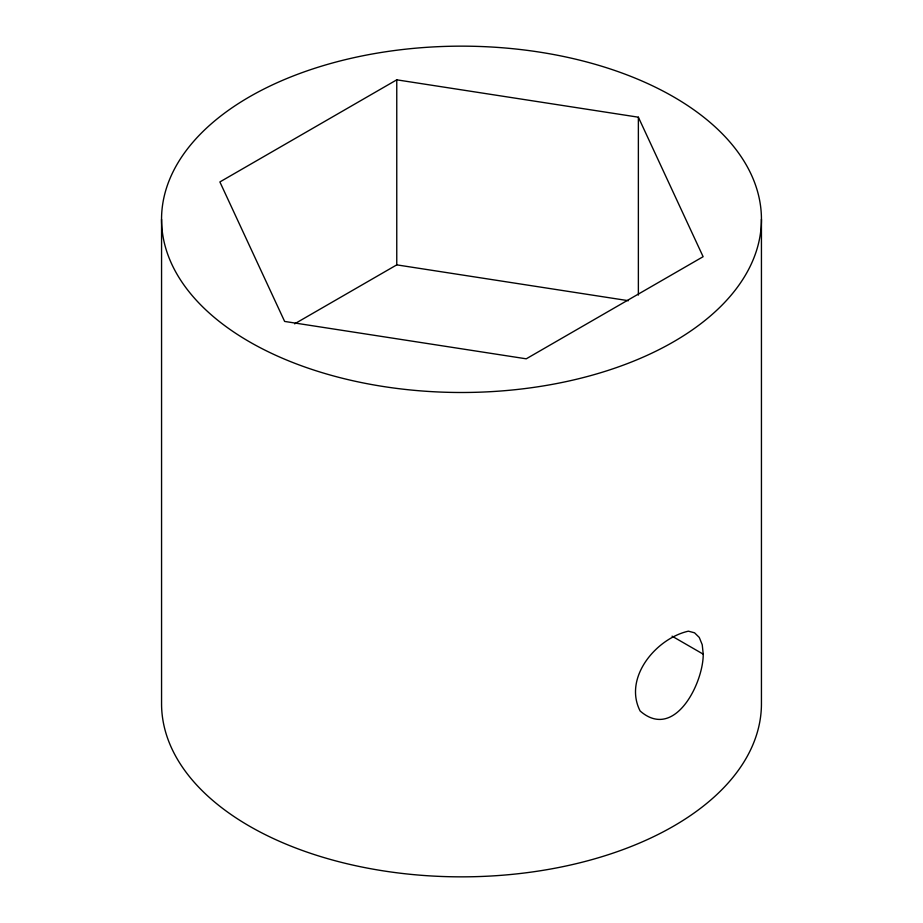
<?xml version="1.0" encoding="UTF-8"?>
<svg xmlns="http://www.w3.org/2000/svg" width="923" height="923" viewBox="0 0 923 923"><rect width="100%" height="100%" fill="white"/><g stroke="black" fill="none" stroke-linecap="round" stroke-linejoin="round"><path stroke-width="1.38" d="M703.234 654.165C703.338 683.262 674.563 741.042 640.135 710.998C623.106 677.736 656.161 638.393 688.408 631.17L694.558 632.82L699.265 637.435L702.23 644.716L703.234 654.165L672.082 636.178M396.763 79.828L219.882 181.946L284.63 321.435L526.237 358.816L703.118 256.698L638.37 117.198L396.763 79.828L396.763 264.866L294.622 323.835M396.763 264.866L628.425 300.702M761.44 219.316A299.94 173.166 0 0 1 311.524 369.292A299.94 173.166 0 0 1 311.524 69.352A299.94 173.166 0 0 1 761.44 219.316L761.44 703.684A299.94 173.166 0 0 1 461.5 876.85A299.94 173.166 0 0 1 161.56 703.684L161.56 219.316M638.37 117.198L638.37 295.072"/></g></svg>
